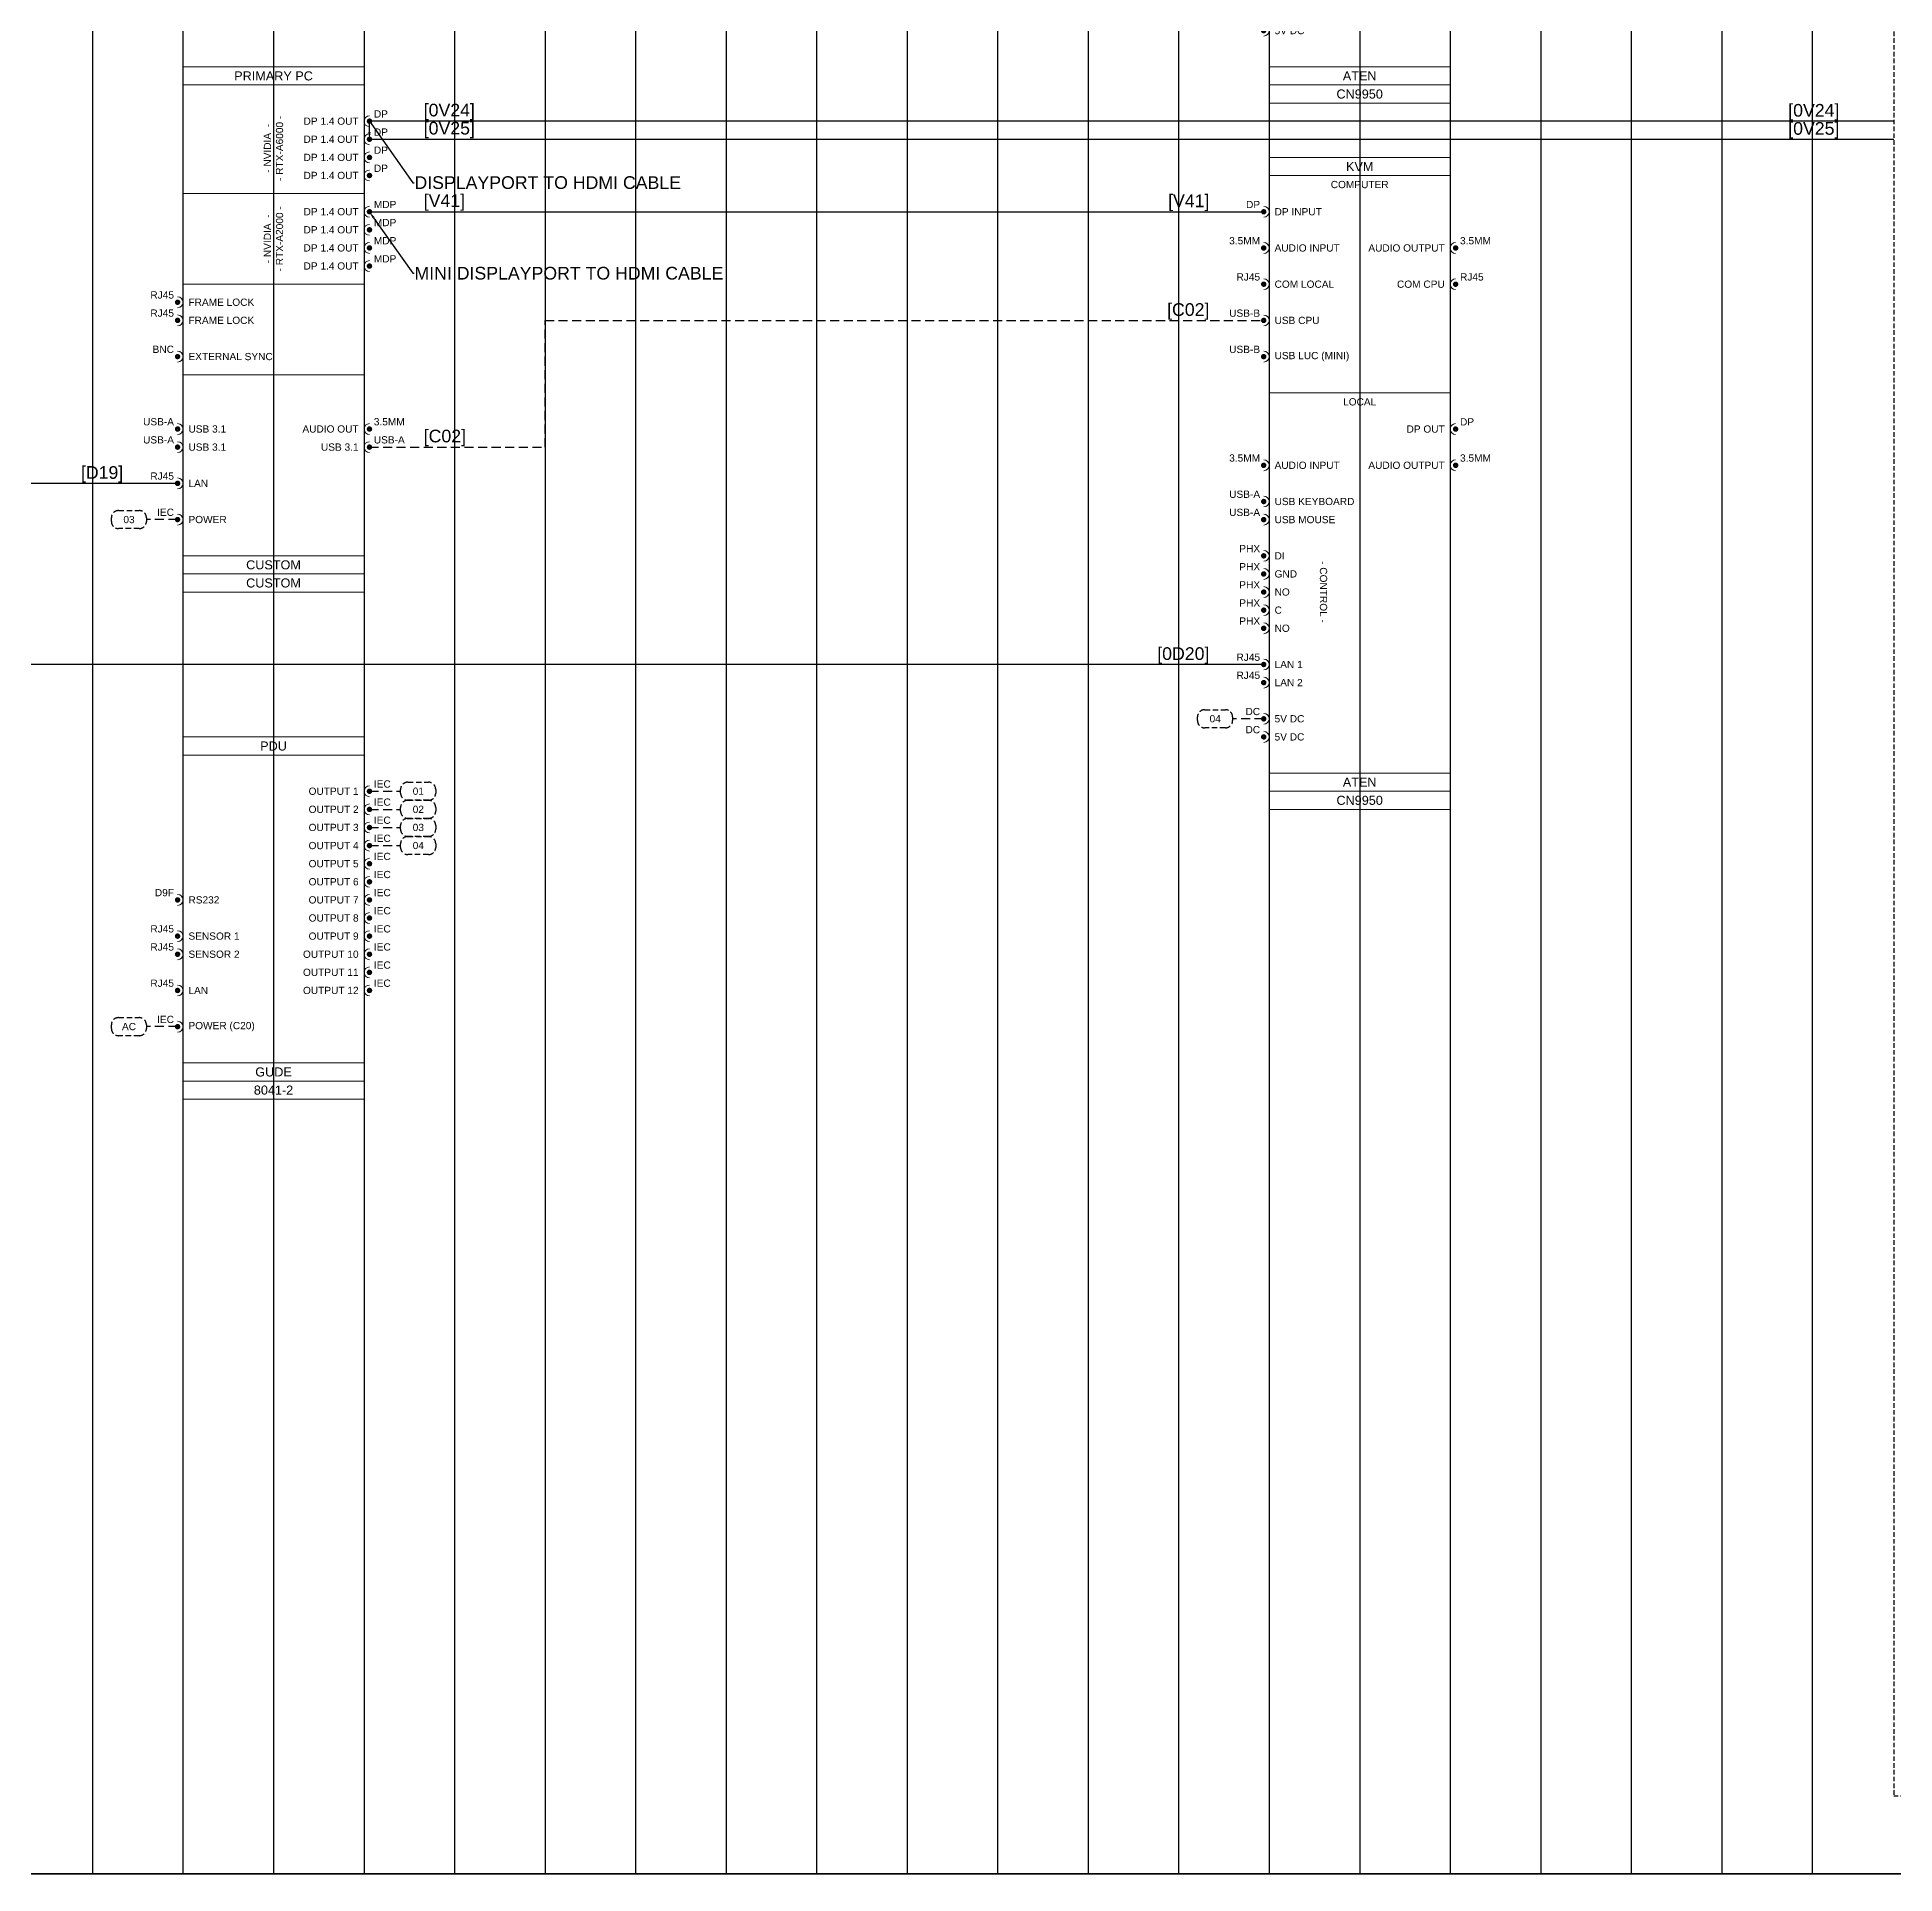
# Model space of a CAD drawing. Header units: millimetres. Extents: x 9 to 573, y 6 to 411.
# Drawn here: x 234.6 to 451.1, y 5.8 to 219.8 of the extents above; entities that cross this region are included whole.
import ezdxf
from ezdxf import colors
from ezdxf.entities.mleader import LeaderData, LeaderLine
from ezdxf.enums import TextEntityAlignment as Align
from ezdxf.math import Vec2, Vec3

# ---------------------------------------------------------------- set-up
doc = ezdxf.new("R2010")
doc.units = ezdxf.units.MM
doc.linetypes.add('DASHED', pattern=[0.75, 0.5, -0.25])
doc.linetypes.add('DASHED2', pattern=[0.375, 0.25, -0.125])
for name, color, linetype in [('SC - 3 Core Flex', 7, 'DASHED'), ('SC - Cat - Green - Data', 84, 'Continuous'), ('SC - Display Port', 194, 'ZIGZAG'), ('SC - HDMI', 192, 'Continuous'), ('SC - Text', 7, 'Continuous'), ('SC - TITLE_BLOCK', 7, 'Continuous'), ('SC - USB 2.0', 84, 'DASHED'), ('Text', 7, 'Continuous')]:
    doc.layers.add(name, color=color, linetype=linetype)
doc.layers.add('SC - Equipment', color=7, linetype='Continuous', lineweight=13)
doc.layers.add('SC - Xlines', color=252, linetype='Continuous', plot=False)
doc.styles.get("Standard").update_dxf_attribs({"font": 'arial.ttf'})
doc.linetypes.add('ZIGZAG', pattern='A,0.00254,-5.08,[131,ltypeshp.shx,S=5.08,R=0,X=-5.08,Y=0],-10.16,[131,ltypeshp.shx,S=5.08,R=180,X=5.08,Y=0],-5.08', length=20.32254)

# ---------------------------------------------------------------- blocks, each defined once
blk = doc.blocks.new('ATEN CN9950 - SCHEMATIC')
at = {"layer": 'SC - Equipment'}
for p, q in [((-25, 0), (25, 0)), ((-25, -180), (-25, 0)), ((25, 0), (25, -180)), ((25, -5), (-25, -5)), ((25, -65), (-25, -65)), ((25, -170), (-25, -170)), ((25, -170), (-25, -170)), ((25, -175), (-25, -175)), ((25, -175), (-25, -175)), ((25, -175), (-25, -175)), ((25, -180), (-25, -180))]:
    blk.add_line(p, q, dxfattribs=at)
at = {"layer": 'SC - Equipment', "const_width": 0.7}
for points in [[(-26.1, -15, 1), (-26.9, -15, 1)], [(-26.1, -25, 1), (-26.9, -25, 1)], [(26.1, -25, -1), (26.9, -25, -1)], [(-26.1, -35, 1), (-26.9, -35, 1)], [(26.1, -35, -1), (26.9, -35, -1)], [(-26.1, -45, 1), (-26.9, -45, 1)], [(-26.1, -55, 1), (-26.9, -55, 1)], [(26.1, -75, -1), (26.9, -75, -1)], [(-26.1, -85, 1), (-26.9, -85, 1)], [(26.1, -85, -1), (26.9, -85, -1)], [(-26.1, -95, 1), (-26.9, -95, 1)], [(-26.1, -100, 1), (-26.9, -100, 1)], [(-26.1, -110, 1), (-26.9, -110, 1)], [(-26.1, -115, 1), (-26.9, -115, 1)], [(-26.1, -120, 1), (-26.9, -120, 1)], [(-26.1, -125, 1), (-26.9, -125, 1)], [(-26.1, -130, 1), (-26.9, -130, 1)], [(-26.1, -140, 1), (-26.9, -140, 1)], [(-26.1, -145, 1), (-26.9, -145, 1)], [(-26.1, -155, 1), (-26.9, -155, 1)], [(-26.1, -160, 1), (-26.9, -160, 1)]]:
    blk.add_lwpolyline(points, format="xyb", close=True, dxfattribs=at)
at = {"layer": 'SC - Equipment'}
for centre, start, end in [((-26.5, -15), 270, 90), ((-26.5, -25), 270, 90), ((26.5, -25), 90, 270), ((-26.5, -35), 270, 90), ((26.5, -35), 90, 270), ((-26.5, -45), 270, 90), ((-26.5, -55), 270, 90), ((26.5, -75), 90, 270), ((-26.5, -85), 270, 90), ((26.5, -85), 90, 270), ((-26.5, -95), 270, 90), ((-26.5, -100), 270, 90), ((-26.5, -110), 270, 90), ((-26.5, -115), 270, 90), ((-26.5, -120), 270, 90), ((-26.5, -125), 270, 90), ((-26.5, -130), 270, 90), ((-26.5, -140), 270, 90), ((-26.5, -145), 270, 90), ((-26.5, -155), 270, 90), ((-26.5, -160), 270, 90)]:
    blk.add_arc(centre, 1.5, start, end, dxfattribs=at)
at = {"ltscale": 5}
for tag, p in [('DESCRIPTION', (0, -2.5)), ('MAKE', (0, -172.5)), ('MODEL', (0, -177.5))]:
    blk.add_attdef(tag, text='', height=2.5, dxfattribs=at).set_placement(p, align=Align.MIDDLE_CENTER)
at = {"ltscale": 5, "flags": 1}
for tag, p in [('ROOM_TYPE', (45, -5)), ('LOCATION', (45, -10)), ('RACK_EQUIPMENT_(Y/N)', (45, -15)), ('IP_(Y/N)', (45, -30)), ('POE(WATT)', (45, -35)), ('AMP(@240V)', (45, -40)), ('WATT', (45, -45)), ('BTU/H', (45, -50)), ('WEIGHT(KG)', (45, -55)), ('TRANSFORMER_TAPS', (45, -60))]:
    blk.add_attdef(tag, p, '', height=2.5, dxfattribs=at)
blk.add_attdef('BRACKET', text='', height=2.5, dxfattribs=at).set_placement((0, -167.5), align=Align.MIDDLE_CENTER)
at = {"layer": 'SC - Equipment', "ltscale": 5, "char_height": 2}
for s, insert, width, attachment_point in [('COMPUTER', (0, -7.49), 23.5, 5), ('DP', (-27.5, -13), 5.7736, 6), ('DP INPUT', (-23.5, -15), 23.5, 4), ('3.5MM', (-27.5, -23), 5.7736, 6), ('AUDIO INPUT', (-23.5, -25), 23.5, 4), ('AUDIO OUTPUT', (23.5, -25), 23.5, 6), ('3.5MM', (27.72, -23), 7.1748, 4), ('RJ45', (-27.5, -33), 1.5499, 6), ('COM LOCAL', (-23.5, -35), 23.5, 4), ('COM CPU', (23.5, -35), 23.5, 6), ('RJ45', (27.72, -33), 7.1748, 4), ('USB-B', (-27.5, -43), 1.5499, 6), ('USB CPU', (-23.5, -45), 23.5, 4), ('USB-B', (-27.5, -53), 1.5499, 6), ('USB LUC (MINI)', (-23.5, -55), 25.3082, 4), ('LOCAL', (0, -67.49), 23.5, 5), ('DP OUT', (23.5, -75), 23.5, 6), ('DP', (27.72, -73), 7.1748, 4), ('3.5MM', (-27.5, -83), 5.7736, 6), ('3.5MM', (27.72, -83), 7.1748, 4), ('AUDIO INPUT', (-23.5, -85), 23.5, 4), ('AUDIO OUTPUT', (23.5, -85), 23.5, 6), ('USB-A', (-27.5, -93), 5.7736, 6), ('USB-A', (-27.5, -98), 5.7736, 6), ('USB KEYBOARD', (-23.5, -95), 23.5, 4), ('USB MOUSE', (-23.5, -100), 23.5, 4), ('PHX', (-27.5, -108), 5.7736, 6), ('PHX', (-27.5, -113), 5.7736, 6), ('DI', (-23.5, -110), 23.5, 4), ('PHX', (-27.5, -118), 5.7736, 6), ('GND', (-23.5, -115), 23.5, 4), ('PHX', (-27.5, -123), 5.7736, 6), ('NO', (-23.5, -120), 23.5, 4), ('PHX', (-27.5, -128), 5.7736, 6), ('C', (-23.5, -125), 23.5, 4), ('NO', (-23.5, -130), 23.5, 4), ('RJ45', (-27.5, -138), 1.5499, 6), ('RJ45', (-27.5, -143), 1.5499, 6), ('LAN 1', (-23.5, -140), 23.5, 4), ('LAN 2', (-23.5, -145), 23.5, 4), ('DC', (-27.5, -153), 5.7736, 6), ('DC', (-27.5, -158), 5.7736, 6), ('5V DC', (-23.5, -155), 23.5, 4), ('5V DC', (-23.5, -160), 23.5, 4)]:
    blk.add_mtext(s, dxfattribs=dict(at, insert=insert, width=width, attachment_point=attachment_point))
at = {"layer": 'SC - Equipment', "ltscale": 5, "insert": (-10, -119.99), "char_height": 2, "width": 18.2358, "attachment_point": 5, "rotation": 270}
blk.add_mtext('- CONTROL -', dxfattribs=at)
blk = doc.blocks.new('GUDE 8041-2 - SCHEMATIC')
at = {"layer": 'SC - Equipment'}
for p, q in [((-25, 0), (25, 0)), ((-25, -100), (-25, 0)), ((25, 0), (25, -100)), ((25, -5), (-25, -5)), ((25, -90), (-25, -90)), ((25, -90), (-25, -90)), ((25, -95), (-25, -95)), ((25, -95), (-25, -95)), ((25, -95), (-25, -95)), ((25, -100), (-25, -100))]:
    blk.add_line(p, q, dxfattribs=at)
at = {"layer": 'SC - Equipment', "const_width": 0.7}
for points in [[(26.1, -15, -1), (26.9, -15, -1)], [(26.1, -20, -1), (26.9, -20, -1)], [(26.1, -25, -1), (26.9, -25, -1)], [(26.1, -30, -1), (26.9, -30, -1)], [(26.1, -35, -1), (26.9, -35, -1)], [(26.1, -40, -1), (26.9, -40, -1)], [(-26.1, -45, 1), (-26.9, -45, 1)], [(26.1, -45, -1), (26.9, -45, -1)], [(26.1, -50, -1), (26.9, -50, -1)], [(-26.1, -55, 1), (-26.9, -55, 1)], [(26.1, -55, -1), (26.9, -55, -1)], [(-26.1, -60, 1), (-26.9, -60, 1)], [(26.1, -60, -1), (26.9, -60, -1)], [(26.1, -65, -1), (26.9, -65, -1)], [(-26.1, -70, 1), (-26.9, -70, 1)], [(26.1, -70, -1), (26.9, -70, -1)], [(-26.1, -80, 1), (-26.9, -80, 1)]]:
    blk.add_lwpolyline(points, format="xyb", close=True, dxfattribs=at)
at = {"layer": 'SC - Equipment'}
for centre, start, end in [((26.5, -15), 90, 270), ((26.5, -20), 90, 270), ((26.5, -25), 90, 270), ((26.5, -30), 90, 270), ((26.5, -35), 90, 270), ((26.5, -40), 90, 270), ((-26.5, -45), 270, 90), ((26.5, -45), 90, 270), ((26.5, -50), 90, 270), ((-26.5, -55), 270, 90), ((26.5, -55), 90, 270), ((-26.5, -60), 270, 90), ((26.5, -60), 90, 270), ((26.5, -65), 90, 270), ((-26.5, -70), 270, 90), ((26.5, -70), 90, 270), ((-26.5, -80), 270, 90)]:
    blk.add_arc(centre, 1.5, start, end, dxfattribs=at)
at = {"ltscale": 5}
for tag, p in [('DESCRIPTION', (0, -2.5)), ('MAKE', (0, -92.5)), ('MODEL', (0, -97.5))]:
    blk.add_attdef(tag, text='', height=2.5, dxfattribs=at).set_placement(p, align=Align.MIDDLE_CENTER)
at = {"ltscale": 5, "flags": 1}
for tag, p in [('ROOM_TYPE', (45, -5)), ('LOCATION', (45, -10)), ('RACK_EQUIPMENT_(Y/N)', (45, -15)), ('IP_(Y/N)', (45, -30)), ('POE(WATT)', (45, -35)), ('AMP(@240V)', (45, -40)), ('WATT', (45, -45)), ('BTU/H', (45, -50)), ('WEIGHT(KG)', (45, -55)), ('TRANSFORMER_TAPS', (45, -60))]:
    blk.add_attdef(tag, p, '', height=2.5, dxfattribs=at)
blk.add_attdef('BRACKET', text='', height=2.5, dxfattribs=at).set_placement((0, -87.5), align=Align.MIDDLE_CENTER)
at = {"layer": 'SC - Equipment', "ltscale": 5, "char_height": 2}
for s, insert, width, attachment_point in [('OUTPUT 1', (23.5, -15), 23.5, 6), ('IEC', (27.72, -13), 7.1748, 4), ('OUTPUT 2', (23.5, -20), 23.5, 6), ('IEC', (27.72, -18), 7.1748, 4), ('OUTPUT 3', (23.5, -25), 23.5, 6), ('IEC', (27.72, -23), 7.1748, 4), ('OUTPUT 4', (23.5, -30), 23.5, 6), ('IEC', (27.72, -28), 7.1748, 4), ('OUTPUT 5', (23.5, -35), 23.5, 6), ('IEC', (27.72, -33), 7.1748, 4), ('OUTPUT 6', (23.5, -40), 23.5, 6), ('IEC', (27.72, -38), 7.1748, 4), ('D9F', (-27.5, -43), 5.7736, 6), ('RS232', (-23.5, -45), 23.5, 4), ('OUTPUT 7', (23.5, -45), 23.5, 6), ('IEC', (27.72, -43), 7.1748, 4), ('OUTPUT 8', (23.5, -50), 23.5, 6), ('IEC', (27.72, -48), 7.1748, 4), ('RJ45', (-27.5, -53), 5.7736, 6), ('SENSOR 1', (-23.5, -55), 23.5, 4), ('OUTPUT 9', (23.5, -55), 23.5, 6), ('IEC', (27.72, -53), 7.1748, 4), ('RJ45', (-27.5, -58), 5.7736, 6), ('SENSOR 2', (-23.5, -60), 23.5, 4), ('OUTPUT 10', (23.5, -60), 23.5, 6), ('IEC', (27.72, -58), 7.1748, 4), ('OUTPUT 11', (23.5, -65), 23.5, 6), ('IEC', (27.72, -63), 7.1748, 4), ('RJ45', (-27.5, -68), 5.7736, 6), ('LAN', (-23.5, -70), 23.5, 4), ('OUTPUT 12', (23.5, -70), 23.5, 6), ('IEC', (27.72, -68), 7.1748, 4), ('IEC', (-27.5, -78), 5.7736, 6), ('POWER (C20)', (-23.5, -80), 23.5, 4)]:
    blk.add_mtext(s, dxfattribs=dict(at, insert=insert, width=width, attachment_point=attachment_point))
blk = doc.blocks.new('CUSTOM PC - SCHEMATIC')
at = {"layer": 'SC - Equipment'}
for p, q in [((-25, 0), (25, 0)), ((-25, -145), (-25, 0)), ((25, 0), (25, -145)), ((25, -5), (-25, -5)), ((25, -35), (-25, -35)), ((25, -60), (-25, -60)), ((25, -85), (-25, -85)), ((25, -135), (-25, -135)), ((25, -135), (-25, -135)), ((25, -140), (-25, -140)), ((25, -140), (-25, -140)), ((25, -140), (-25, -140)), ((25, -145), (-25, -145))]:
    blk.add_line(p, q, dxfattribs=at)
at = {"layer": 'SC - Equipment', "const_width": 0.7}
for points in [[(26.1, -15, -1), (26.9, -15, -1)], [(26.1, -20, -1), (26.9, -20, -1)], [(26.1, -25, -1), (26.9, -25, -1)], [(26.1, -30, -1), (26.9, -30, -1)], [(26.1, -40, -1), (26.9, -40, -1)], [(26.1, -45, -1), (26.9, -45, -1)], [(26.1, -50, -1), (26.9, -50, -1)], [(26.1, -55, -1), (26.9, -55, -1)], [(-26.1, -65, 1), (-26.9, -65, 1)], [(-26.1, -70, 1), (-26.9, -70, 1)], [(-26.1, -80, 1), (-26.9, -80, 1)], [(-26.1, -100, 1), (-26.9, -100, 1)], [(26.1, -100, -1), (26.9, -100, -1)], [(-26.1, -105, 1), (-26.9, -105, 1)], [(26.1, -105, -1), (26.9, -105, -1)], [(-26.1, -115, 1), (-26.9, -115, 1)], [(-26.1, -125, 1), (-26.9, -125, 1)]]:
    blk.add_lwpolyline(points, format="xyb", close=True, dxfattribs=at)
at = {"layer": 'SC - Equipment'}
for centre, start, end in [((26.5, -15), 90, 270), ((26.5, -20), 90, 270), ((26.5, -25), 90, 270), ((26.5, -30), 90, 270), ((26.5, -40), 90, 270), ((26.5, -45), 90, 270), ((26.5, -50), 90, 270), ((26.5, -55), 90, 270), ((-26.5, -65), 270, 90), ((-26.5, -70), 270, 90), ((-26.5, -80), 270, 90), ((-26.5, -100), 270, 90), ((26.5, -100), 90, 270), ((-26.5, -105), 270, 90), ((26.5, -105), 90, 270), ((-26.5, -115), 270, 90), ((-26.5, -125), 270, 90)]:
    blk.add_arc(centre, 1.5, start, end, dxfattribs=at)
at = {"ltscale": 5}
for tag, p in [('DESCRIPTION', (0, -2.5)), ('MAKE', (0, -137.5)), ('MODEL', (0, -142.5))]:
    blk.add_attdef(tag, text='', height=2.5, dxfattribs=at).set_placement(p, align=Align.MIDDLE_CENTER)
at = {"ltscale": 5, "flags": 1}
for tag, p in [('ROOM_TYPE', (45, -5)), ('LOCATION', (45, -10)), ('RACK_EQUIPMENT_(Y/N)', (45, -15)), ('IP_(Y/N)', (45, -30)), ('POE(WATT)', (45, -35)), ('AMP(@240V)', (45, -40)), ('WATT', (45, -45)), ('BTU/H', (45, -50)), ('WEIGHT(KG)', (45, -55)), ('TRANSFORMER_TAPS', (45, -60))]:
    blk.add_attdef(tag, p, '', height=2.5, dxfattribs=at)
blk.add_attdef('BRACKET', text='', height=2.5, dxfattribs=at).set_placement((0, -132.5), align=Align.MIDDLE_CENTER)
at = {"layer": 'SC - Equipment', "ltscale": 5, "char_height": 2, "width": 44.5652, "attachment_point": 5, "rotation": 90}
for s, insert in [('- NVIDIA  -\\P- RTX-A6000 -', (0, -22.5)), ('- NVIDIA  -\\P- RTX-A2000 -', (0, -47.5))]:
    blk.add_mtext(s, dxfattribs=dict(at, insert=insert))
at = {"layer": 'SC - Equipment', "ltscale": 5, "char_height": 2}
for s, insert, width, attachment_point in [('DP 1.4 OUT', (23.5, -15), 23.5, 6), ('DP', (27.72, -13), 6.3853, 4), ('DP 1.4 OUT', (23.5, -20), 23.5, 6), ('DP', (27.72, -18), 6.3853, 4), ('DP 1.4 OUT', (23.5, -25), 23.5, 6), ('DP', (27.72, -23), 6.3853, 4), ('DP 1.4 OUT', (23.5, -30), 23.5, 6), ('DP', (27.72, -28), 6.3853, 4), ('DP 1.4 OUT', (23.5, -40), 23.5, 6), ('MDP', (27.72, -38), 6.3853, 4), ('DP 1.4 OUT', (23.5, -45), 23.5, 6), ('MDP', (27.72, -43), 6.3853, 4), ('DP 1.4 OUT', (23.5, -50), 23.5, 6), ('MDP', (27.72, -48), 6.3853, 4), ('DP 1.4 OUT', (23.5, -55), 23.5, 6), ('MDP', (27.72, -53), 6.3853, 4), ('RJ45', (-27.5, -63), 5.7736, 6), ('FRAME LOCK', (-23.5, -65), 23.5, 4), ('RJ45', (-27.5, -68), 5.7736, 6), ('FRAME LOCK', (-23.5, -70), 23.5, 4), ('BNC', (-27.5, -78), 5.7736, 6), ('EXTERNAL SYNC', (-23.5, -80), 23.5, 4), ('USB-A', (-27.5, -98), 5.7736, 6), ('3.5MM', (27.7, -98), 3.7458, 4), ('USB-A', (-27.5, -103), 5.7736, 6), ('USB 3.1', (-23.5, -100), 23.5, 4), ('AUDIO OUT', (23.5, -100), 23.5, 6), ('USB-A', (27.7, -103), 3.7458, 4), ('USB 3.1', (-23.5, -105), 23.5, 4), ('USB 3.1', (23.5, -105), 23.5, 6), ('RJ45', (-27.5, -113), 5.7736, 6), ('LAN', (-23.5, -115), 23.5, 4), ('IEC', (-27.5, -123), 5.7736, 6), ('POWER', (-23.5, -125), 23.5, 4)]:
    blk.add_mtext(s, dxfattribs=dict(at, insert=insert, width=width, attachment_point=attachment_point))

msp = doc.modelspace()

# ---------------------------------------------------------------- linework, layer by layer
at = {"linetype": 'Continuous'}
msp.add_lwpolyline([(8.83, 5.79), (515.38, 5.79), (515.38, 402.12), (8.83, 402.12)], close=True, dxfattribs=at)
at = {"linetype": 'DASHED2', "ltscale": 2.110578}
msp.add_lwpolyline([(453.11, 14.88), (453.11, 393.05), (451, 393.05), (451, 14.88)], close=True, dxfattribs=at)
at = {"layer": 'SC - 3 Core Flex', "ltscale": 1.266347}
for points in [[(244.04, 164.68), (246.45, 164.68, -0.414214), (247.29, 163.83), (247.29, 163.41, -0.414214), (246.45, 162.57), (244.04, 162.57, -0.414214), (243.2, 163.41), (243.2, 163.83, -0.414214)], [(370.67, 141.46), (373.08, 141.46, -0.414214), (373.92, 140.62), (373.92, 140.19, -0.414214), (373.08, 139.35), (370.67, 139.35, -0.414214), (369.83, 140.19), (369.83, 140.62, -0.414214)], [(280.17, 130.91), (277.77, 130.91, -0.414214), (276.92, 131.75), (276.92, 132.17, -0.414214), (277.77, 133.02), (280.17, 133.02, -0.414214), (281.02, 132.17), (281.02, 131.75, -0.414214)], [(280.17, 128.8), (277.77, 128.8, -0.414214), (276.92, 129.64), (276.92, 130.06, -0.414214), (277.77, 130.91), (280.17, 130.91, -0.414214), (281.02, 130.06), (281.02, 129.64, -0.414214)], [(280.17, 126.69), (277.77, 126.69, -0.414214), (276.92, 127.53), (276.92, 127.95, -0.414214), (277.77, 128.8), (280.17, 128.8, -0.414214), (281.02, 127.95), (281.02, 127.53, -0.414214)], [(280.17, 124.58), (277.77, 124.58, -0.414214), (276.92, 125.42), (276.92, 125.84, -0.414214), (277.77, 126.69), (280.17, 126.69, -0.414214), (281.02, 125.84), (281.02, 125.42, -0.414214)], [(244.04, 105.58), (246.45, 105.58, -0.414214), (247.29, 104.74), (247.29, 104.31, -0.414214), (246.45, 103.47), (244.04, 103.47, -0.414214), (243.2, 104.31), (243.2, 104.74, -0.414214)]]:
    msp.add_lwpolyline(points, format="xyb", close=True, dxfattribs=at)
at = {"layer": 'SC - 3 Core Flex', "ltscale": 2.110578}
for points in [[(250.92, 163.62), (247.29, 163.62)], [(377.55, 140.41), (373.92, 140.41)], [(273.29, 131.96), (276.92, 131.96)], [(273.29, 129.85), (276.92, 129.85)], [(273.29, 127.74), (276.92, 127.74)], [(273.29, 125.63), (276.92, 125.63)], [(250.92, 104.53), (247.29, 104.53)]]:
    msp.add_lwpolyline(points, dxfattribs=at)
at = {"layer": 'SC - Cat - Green - Data', "ltscale": 2.110578}
for points in [[(250.92, 167.84), (73.21, 167.84)], [(377.55, 146.74), (73.21, 146.74)]]:
    msp.add_lwpolyline(points, dxfattribs=at)
at = {"layer": 'SC - Display Port', "ltscale": 0.042212}
msp.add_lwpolyline([(273.29, 199.5), (377.55, 199.5)], dxfattribs=at)
at = {"layer": 'SC - HDMI', "ltscale": 2.110578}
for points in [[(451, 210.05), (273.29, 210.05)], [(451, 207.94), (273.29, 207.94)]]:
    msp.add_lwpolyline(points, dxfattribs=at)
at = {"layer": 'SC - TITLE_BLOCK'}
msp.add_lwpolyline([(8.83, 402.12), (572.98, 402.12), (572.98, 5.79), (8.83, 5.79)], close=True, dxfattribs=at)
at = {"layer": 'SC - USB 2.0', "ltscale": 2.110578}
msp.add_lwpolyline([(273.29, 172.06), (293.76, 172.06), (293.76, 186.84), (377.55, 186.84)], dxfattribs=at)
at = {"layer": 'SC - Xlines', "ltscale": 2.110578, "transparency": 33554687}
msp.add_lwpolyline([(11.55, 402.12), (515.37, 402.12), (515.37, 5.79), (8.84, 5.79), (8.84, 402.12)], dxfattribs=at)
at = {"layer": 'SC - Xlines', "ltscale": 2.110578}
for points in [[(241, 402.12), (241, 5.79)], [(262.11, 402.12), (262.11, 5.79)], [(283.21, 402.12), (283.21, 5.79)], [(304.32, 402.12), (304.32, 5.79)], [(325.42, 402.12), (325.42, 5.79)], [(346.53, 402.12), (346.53, 5.79)], [(367.63, 402.12), (367.63, 5.79)], [(388.74, 402.12), (388.74, 5.79)], [(409.85, 402.12), (409.85, 5.79)], [(430.95, 402.12), (430.95, 5.79)]]:
    msp.add_lwpolyline(points, dxfattribs=at)
at = {"layer": 'SC - Xlines', "color": 250, "ltscale": 2.110578}
for points in [[(251.55, 402.12), (251.55, 5.79)], [(272.66, 402.12), (272.66, 5.79)], [(293.76, 402.12), (293.76, 5.79)], [(314.87, 402.12), (314.87, 5.79)], [(335.98, 402.12), (335.98, 5.79)], [(357.08, 402.12), (357.08, 5.79)], [(378.19, 402.12), (378.19, 5.79)], [(399.29, 402.12), (399.29, 5.79)], [(420.4, 402.12), (420.4, 5.79)], [(441.5, 402.12), (441.5, 5.79)]]:
    msp.add_lwpolyline(points, dxfattribs=at)

# ---------------------------------------------------------------- block references
at = {"ltscale": 2.110578, "xscale": 0.4221156753797413, "yscale": 0.4221156753797413, "zscale": 0.4221156753797413}
for name, p, values in [('ATEN CN9950 - SCHEMATIC', (388.74, 288.15), {'DESCRIPTION': 'KVM', 'MAKE': 'ATEN', 'MODEL': 'CN9950'}), ('CUSTOM PC - SCHEMATIC', (262.11, 216.39), {'DESCRIPTION': 'PRIMARY PC', 'MAKE': 'CUSTOM', 'MODEL': 'CUSTOM'}), ('ATEN CN9950 - SCHEMATIC', (388.74, 205.83), {'DESCRIPTION': 'KVM', 'MAKE': 'ATEN', 'MODEL': 'CN9950'}), ('GUDE 8041-2 - SCHEMATIC', (262.11, 138.29), {'DESCRIPTION': 'PDU', 'MAKE': 'GUDE', 'MODEL': '8041-2'})]:
    msp.add_blockref(name, p, dxfattribs=at).add_auto_attribs(values)

# ---------------------------------------------------------------- texts
at = {"layer": 'SC - Text', "ltscale": 0.422116}
for s, insert, char_height, width, attachment_point in [('\\pxt3;[0V24]', (279.62, 210.17), 1.4774, 6.5732, 7), ('[0V24]', (444.67, 210.14), 1.477, 6.195, 9), ('[0V25]', (279.62, 208.06), 1.477, 6.5732, 7), ('[0V25]', (444.67, 208.03), 1.477, 6.195, 9), ('[V41]', (279.62, 199.62), 1.477, 6.5732, 7), ('[V41]', (371.22, 199.59), 1.477, 6.195, 9), ('[C02]', (371.22, 186.92), 1.477, 6.195, 9), ('[C02]', (279.62, 172.18), 1.477, 6.5732, 7), ('[D19]', (244.59, 167.93), 1.477, 6.195, 9), ('[0D20]', (371.22, 146.82), 1.477, 6.195, 9)]:
    msp.add_mtext(s, dxfattribs=dict(at, insert=insert, char_height=char_height, width=width, attachment_point=attachment_point))
at = {"layer": 'Text', "ltscale": 0.422116, "char_height": 0.844, "width": 60.7725, "attachment_point": 5}
for s, insert in [('03', (245.26, 163.62)), ('04', (371.9, 140.41)), ('01', (278.99, 131.96)), ('02', (278.99, 129.85)), ('03', (278.99, 127.74)), ('04', (278.99, 125.63)), ('AC', (245.26, 104.53))]:
    msp.add_mtext(s, dxfattribs=dict(at, insert=insert))

# ---------------------------------------------------------------- leaders
at = {"ltscale": 2.110578}
ml = msp.add_multileader_mtext('Standard', dxfattribs=at)
ml.set_content('DISPLAYPORT TO HDMI CABLE', color=256)
ml.set_leader_properties()
ml.build(insert=Vec2(0, 0))
ml.multileader.update_dxf_attribs({"dogleg_length": 0.36, "arrow_head_size": 0.844})
ctx = ml.context
ctx.base_point, ctx.char_height, ctx.arrow_head_size, ctx.landing_gap_size, ctx.plane_origin = Vec3(278.5, 202.89), 1.4774, 0.844, 0.038, Vec3(294.4, 283.92)
notes = []
notes.append((ctx, [(0, (1, 1, 0), (278.35, 202.89), (1, 0), 0.152, [(1, [(273.29, 207.94), (273.29, 210.05)], 0, [])])]))
ctx.mtext.insert, ctx.mtext.flow_direction = Vec3(278.54, 203.64), 5
ml = msp.add_multileader_mtext('Standard', dxfattribs=at)
ml.set_content('MINI DISPLAYPORT TO HDMI CABLE', color=256)
ml.set_leader_properties()
ml.build(insert=Vec2(0, 0))
ml.multileader.update_dxf_attribs({"dogleg_length": 0.36, "arrow_head_size": 0.844})
ctx = ml.context
ctx.base_point, ctx.char_height, ctx.arrow_head_size, ctx.landing_gap_size, ctx.plane_origin = Vec3(278.5, 192.33), 1.4774, 0.844, 0.038, Vec3(294.4, 197.39)
notes.append((ctx, [(0, (1, 1, 0), (278.35, 192.33), (1, 0), 0.152, [(1, [(273.29, 199.5)], 0, [])])]))
ctx.mtext.insert, ctx.mtext.flow_direction = Vec3(278.54, 193.08), 5
for ctx, leaders in notes:
    for number, flags, end, landing, length, lines in leaders:
        leader = LeaderData()
        leader.index, (leader.has_last_leader_line, leader.has_dogleg_vector, leader.attachment_direction) = number, flags
        leader.last_leader_point, leader.dogleg_vector, leader.dogleg_length = Vec3(end), Vec3(landing), length
        for number, points, colour, breaks in lines:
            line = LeaderLine()
            line.index, line.vertices, line.color, line.breaks = number, Vec3.list(points), colors.encode_raw_color(colour), breaks
            leader.lines.append(line)
        ctx.leaders.append(leader)

doc.saveas('drawing.dxf')
